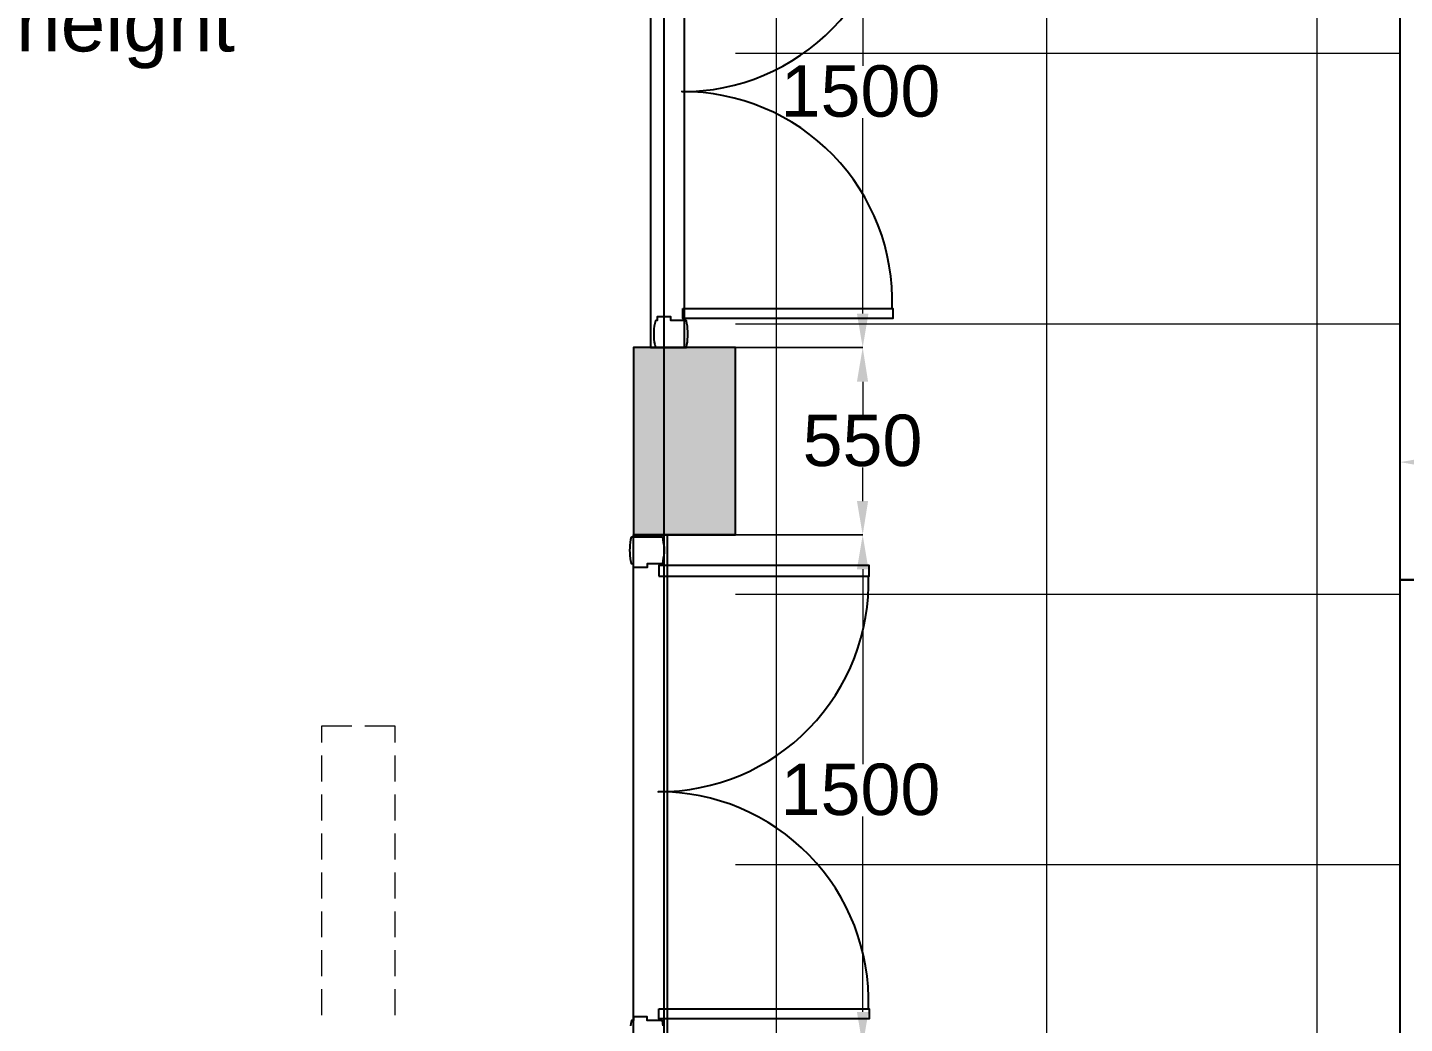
# Model space of a CAD drawing. Header units: millimetres. Extents: x -5841 to 140562, y 1006 to 102310.
# Drawn here: x 101710 to 105752, y 15865 to 18788 of the extents above; entities that cross this region are included whole.
import ezdxf

# ---------------------------------------------------------------- set-up
doc = ezdxf.new("R2010")
doc.units = ezdxf.units.MM
doc.header["$LTSCALE"] = 10
for name, color, linetype in [('PDF18_0', 7, 'Continuous'), ('PDF18_Q-Arch_Door-01', 7, 'Continuous'), ('PDF18_Q-Arch_Window-01', 7, 'Continuous'), ('PDF18_Text', 7, 'Continuous')]:
    doc.layers.add(name, color=color, linetype=linetype)
doc.layers.add('PDF18_KD - WALL - LOADBEARING', color=7, linetype='Continuous', true_color=0xc0ab87)
doc.styles.add('PDF ArialMT', font='arial.ttf')
picture_1 = doc.add_image_def('image2.png', size_in_pixel=(2281, 605))

msp = doc.modelspace()

# ---------------------------------------------------------------- linework, layer by layer
at = {"layer": 'PDF18_0', "lineweight": 25}
msp.add_lwpolyline([(103787.59504, 22008.31525), (105738.05399, 22008.31525), (105738.05399, 17167.62116), (108737.29471, 17167.62116)], dxfattribs=at)
at = {"layer": 'PDF18_0', "color": 1, "lineweight": 0}
for points in [[(104161.17725, 19248.25181), (104161.17725, 18675.70797)], [(104161.17725, 17948.65138), (104161.17725, 18522.25352)], [(104161.17725, 17748.63145), (104161.17725, 17650.20894)], [(104161.17725, 17398.33198), (104161.17725, 17496.75449)], [(103787.59504, 17298.85117), (104161.17725, 17298.85117), (103716.6885, 17298.85117)], [(104161.17725, 17198.31205), (104161.17725, 16625.76821)], [(104161.17725, 15898.71162), (104161.17725, 16472.31376)]]:
    msp.add_lwpolyline(points, dxfattribs=at)
at = {"layer": 'PDF18_0', "lineweight": 0}
for points in [[(103488.09429, 17298.85117), (103488.09429, 17849.17057), (103488.09429, 17317.90069)], [(103787.59504, 17298.85117), (103787.59504, 17849.17057)], [(103787.59504, 17538.02845), (103787.59504, 17317.90069)], [(105738.05399, 17167.62116), (105738.05399, 17512.62909)]]:
    msp.add_lwpolyline(points, dxfattribs=at)
at = {"layer": 'PDF18_0', "color": 1, "lineweight": 0}
msp.add_lwpolyline([(104161.17725, 17849.17057), (103787.59504, 17849.17057)], close=True, dxfattribs=at)
at = {"layer": 'PDF18_0', "lineweight": 30}
msp.add_lwpolyline([(103488.09429, 17298.85117), (103787.59504, 17298.85117)], dxfattribs=at)
at = {"layer": 'PDF18_0', "lineweight": 25}
msp.add_lwpolyline([(105738.05399, 12168.18108), (108737.29471, 12168.18108), (108737.29471, 17167.62116), (105738.05399, 17167.62116)], close=True, dxfattribs=at)
at = {"layer": 'PDF18_0', "color": 0, "lineweight": 0, "true_color": 0x939598}
for points in [[(102661.55689, 16737.9487), (102572.65914, 16737.9487), (102572.65914, 16689.2666)], [(102788.55367, 16689.2666), (102788.55367, 16737.9487), (102699.65592, 16737.9487)], [(102572.65914, 16651.16757), (102572.65914, 16574.9695)], [(102788.55367, 16574.9695), (102788.55367, 16651.16757)], [(102572.65914, 16536.87046), (102572.65914, 16460.67239)], [(102788.55367, 16460.67239), (102788.55367, 16536.87046)], [(102572.65914, 16422.57336), (102572.65914, 16346.37529)], [(102788.55367, 16346.37529), (102788.55367, 16422.57336)], [(102572.65914, 16308.27625), (102572.65914, 16232.07818)], [(102788.55367, 16232.07818), (102788.55367, 16308.27625)], [(102572.65914, 16193.97914), (102572.65914, 16117.78107)], [(102788.55367, 16117.78107), (102788.55367, 16193.97914)], [(102572.65914, 16079.68204), (102572.65914, 16003.48397)], [(102788.55367, 16003.48397), (102788.55367, 16079.68204)], [(102572.65914, 15965.38493), (102572.65914, 15889.18686)], [(102788.55367, 15889.18686), (102788.55367, 15965.38493)]]:
    msp.add_lwpolyline(points, dxfattribs=at)
at = {"layer": 'PDF18_0', "color": 1, "transparency": 33554559}
for points in [[(104144.24434, 17948.65138), (104178.11015, 17948.65138), (104161.17725, 17849.17057)], [(104144.24434, 17748.63145), (104177.05185, 17748.63145), (104161.17725, 17849.17057)], [(104144.24434, 17398.33198), (104177.05185, 17398.33198), (104161.17725, 17298.85117)], [(104144.24434, 17198.31205), (104178.11015, 17198.31205), (104161.17725, 17298.85117)], [(104144.24434, 15898.71162), (104178.11015, 15898.71162), (104161.17725, 15799.23081)]]:
    msp.add_solid(points, dxfattribs=at)
at = {"layer": 'PDF18_0', "transparency": 33554559}
msp.add_solid([(105837.5348, 17529.56199), (105837.5348, 17495.69618), (105738.05399, 17512.62909)], dxfattribs=at)
at = {"layer": 'PDF18_KD - WALL - LOADBEARING', "color": 0, "lineweight": 0, "true_color": 0x636466}
for points in [[(103908.24199, 7874.63147), (103908.24199, 22008.31525)], [(104701.97189, 7874.63147), (104701.97189, 22008.31525)], [(105495.70179, 7874.63147), (105495.70179, 22008.31525)], [(103787.59504, 18712.7487), (105738.05399, 18712.7487)], [(103787.59504, 17919.0188), (105738.05399, 17919.0188)], [(103787.59504, 17125.2889), (105738.05399, 17125.2889)], [(103787.59504, 16331.55899), (105738.05399, 16331.55899)]]:
    msp.add_lwpolyline(points, dxfattribs=at)
at = {"layer": 'PDF18_KD - WALL - LOADBEARING', "color": 7, "lineweight": 0}
for points in [[(103488.09429, 17298.85117), (103488.09429, 17849.17057)], [(103787.59504, 17298.85117), (103787.59504, 17538.02845)]]:
    msp.add_lwpolyline(points, dxfattribs=at)
at = {"layer": 'PDF18_KD - WALL - LOADBEARING', "color": 0, "true_color": 0xf26722, "transparency": 33554559}
for points in [[(103488.09429, 17849.17057), (103569.5839, 17848.11226), (103488.09429, 17848.11226)], [(103787.59504, 17848.11226), (103488.09429, 17848.11226), (103787.59504, 17317.90069)], [(103488.09429, 17848.11226), (103787.59504, 17317.90069), (103488.09429, 17317.90069)], [(103659.53995, 17849.17057), (103787.59504, 17848.11226), (103656.36503, 17848.11226)], [(103787.59504, 17849.17057), (103659.53995, 17849.17057), (103787.59504, 17848.11226)], [(103787.59504, 17317.90069), (103488.09429, 17317.90069), (103787.59504, 17298.85117)], [(103488.09429, 17317.90069), (103787.59504, 17298.85117), (103488.09429, 17298.85117)]]:
    msp.add_solid(points, dxfattribs=at)
at = {"layer": 'PDF18_Q-Arch_Door-01', "lineweight": 25}
for points in [[(104247.9417, 17965.44873, 0.4245571759), (103630.67687, 18600.17955, 0.4242460603), (104247.95103, 19234.8246)], [(104178.10056, 15910.42828, 0.4242460603), (103560.8265, 16545.0742, 0.4245571759), (104178.09125, 17179.80494)]]:
    msp.add_lwpolyline(points, format="xyb", dxfattribs=at)
for points in [[(103633.08229, 17963.46767), (104250.075, 17963.46767), (104250.075, 17933.83509), (103633.08229, 17933.83509)], [(103638.37382, 17849.17057), (103641.54874, 17849.17057), (103642.60705, 17849.17057), (103643.66535, 17849.17057), (103643.66535, 17850.22887), (103644.72366, 17857.63702), (103646.84027, 17865.04516), (103646.84027, 17873.51162), (103647.89858, 17880.91976), (103647.89858, 17888.32791), (103647.89858, 17896.79436), (103646.84027, 17904.20251), (103646.84027, 17911.61065), (103644.72366, 17920.0771), (103643.66535, 17927.48525), (103642.60705, 17928.54356), (103641.54874, 17928.54356), (103638.37382, 17928.54356), (103598.15817, 17928.54356), (103598.15817, 17939.12662), (103557.94252, 17939.12662), (103557.94252, 17928.54356), (103554.7676, 17928.54356), (103553.7093, 17928.54356), (103552.65099, 17927.48525), (103550.53438, 17920.0771), (103549.47607, 17911.61065), (103548.41776, 17904.20251), (103548.41776, 17896.79436), (103548.41776, 17888.32791), (103548.41776, 17880.91976), (103548.41776, 17873.51162), (103549.47607, 17865.04516), (103550.53438, 17857.63702), (103552.65099, 17850.22887), (103552.65099, 17849.17057), (103553.7093, 17849.17057), (103554.7676, 17849.17057), (103557.94252, 17849.17057)], [(103488.09429, 17298.85117), (103787.59504, 17298.85117), (103787.59504, 17849.17057), (103488.09429, 17849.17057)], [(103568.52559, 17293.55964), (103571.70051, 17293.55964), (103572.75881, 17293.55964), (103572.75881, 17292.50133), (103573.81712, 17292.50133), (103574.87543, 17285.09318), (103575.93373, 17276.62673), (103576.99204, 17269.21859), (103578.05035, 17261.81044), (103578.05035, 17253.34399), (103578.05035, 17245.93584), (103576.99204, 17238.5277), (103575.93373, 17230.06124), (103574.87543, 17222.6531), (103573.81712, 17215.24495), (103572.75881, 17214.18665), (103571.70051, 17214.18665), (103568.52559, 17214.18665), (103528.30994, 17214.18665), (103528.30994, 17203.60358), (103488.09429, 17203.60358), (103488.09429, 17214.18665), (103484.91937, 17214.18665), (103483.86107, 17214.18665), (103482.80276, 17214.18665), (103482.80276, 17215.24495), (103480.68615, 17222.6531), (103479.62784, 17230.06124), (103478.56953, 17238.5277), (103478.56953, 17245.93584), (103477.51123, 17253.34399), (103478.56953, 17261.81044), (103478.56953, 17269.21859), (103479.62784, 17276.62673), (103480.68615, 17285.09318), (103482.80276, 17292.50133), (103483.86107, 17293.55964), (103484.91937, 17293.55964), (103488.09429, 17293.55964)], [(103563.23406, 17178.20422), (104180.22677, 17178.20422), (104180.22677, 17208.89511), (103563.23406, 17208.89511)], [(103563.23406, 15908.23638), (104180.22677, 15908.23638), (104180.22677, 15878.6038), (103563.23406, 15878.6038)]]:
    msp.add_lwpolyline(points, close=True, dxfattribs=at)
msp.add_lwpolyline([(103575.93373, 15857.43767), (103574.87543, 15864.84581), (103573.81712, 15872.25396), (103572.75881, 15873.31226), (103571.70051, 15873.31226), (103568.52559, 15873.31226), (103528.30994, 15873.31226), (103528.30994, 15883.89533), (103488.09429, 15883.89533), (103488.09429, 15873.31226), (103484.91937, 15873.31226), (103483.86107, 15873.31226), (103482.80276, 15873.31226), (103482.80276, 15872.25396), (103480.68615, 15864.84581), (103479.62784, 15857.43767)], dxfattribs=at)
at = {"layer": 'PDF18_Q-Arch_Window-01', "lineweight": 25}
for points in [[(103537.8347, 19348.79093), (103537.8347, 17849.17057), (103638.37382, 17849.17057), (103638.37382, 19348.79093)], [(103587.57511, 17298.85117), (103587.57511, 15799.23081), (103488.09429, 15799.23081), (103488.09429, 17298.85117)]]:
    msp.add_lwpolyline(points, close=True, dxfattribs=at)

# ---------------------------------------------------------------- texts
at = {"layer": 'PDF18_Text', "color": 1, "attachment_point": 4, "style": 'PDF ArialMT'}
for s, insert, char_height in [('Floor to ceiling estimated height', (98986.23593, 18777.32155), 168.9806551), ('1500', (103920.26125, 18601.11189), 150.87528), ('550', (103984.82333, 17575.57141), 150.87528), ('1500', (103920.26125, 16551.08977), 150.87528)]:
    msp.add_mtext(s, dxfattribs=dict(at, insert=insert, char_height=char_height))

# ---------------------------------------------------------------- pictures from other files: only their frames are drawn
at = {"layer": 'PDF18_KD - WALL - LOADBEARING', "color": 0, "true_color": 0xf8d731}
image = msp.add_image(picture_1, insert=(103577.35701, 14518.22988), size_in_units=(7242.28661, 1920.90442), rotation=90, dxfattribs=at)
image.dxf.flags = 15

doc.saveas('drawing.dxf')
